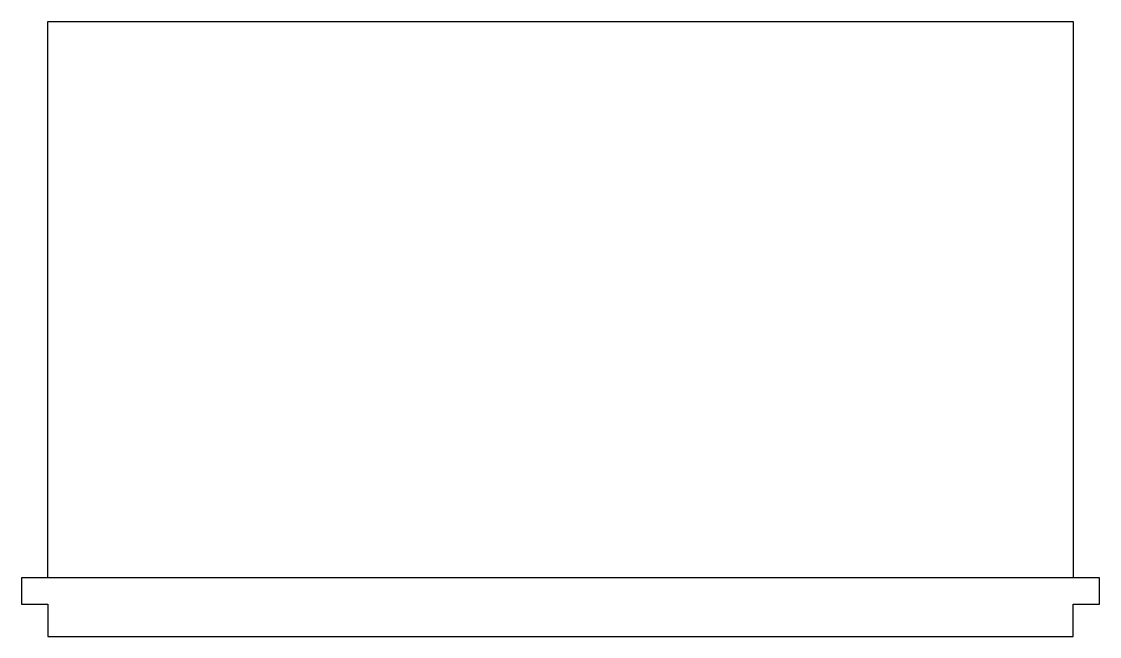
# Model space of a CAD drawing. Header units: millimetres. Extents: x -0.9 to 35.9, y -21 to 0.
import ezdxf

# ---------------------------------------------------------------- set-up
doc = ezdxf.new("R2010")
doc.units = ezdxf.units.MM
doc.layers.get('0').update_dxf_attribs({"linetype": 'CONTINUOUS'})

msp = doc.modelspace()

# ---------------------------------------------------------------- linework, layer by layer
for p, q in [((0, 0), (35, 0)), ((0, -19), (0, 0)), ((35, 0), (35, -19)), ((0, -19), (-0.9, -19)), ((-0.9, -19), (-0.9, -19.9)), ((35, -19), (0, -19)), ((35.9, -19), (35, -19)), ((35.9, -19.9), (35.9, -19)), ((-0.9, -19.9), (0, -19.9)), ((0, -19.9), (0, -21)), ((35, -21), (35, -19.9)), ((35, -19.9), (35.9, -19.9)), ((0, -21), (35, -21))]:
    msp.add_line(p, q)

doc.saveas('drawing.dxf')
